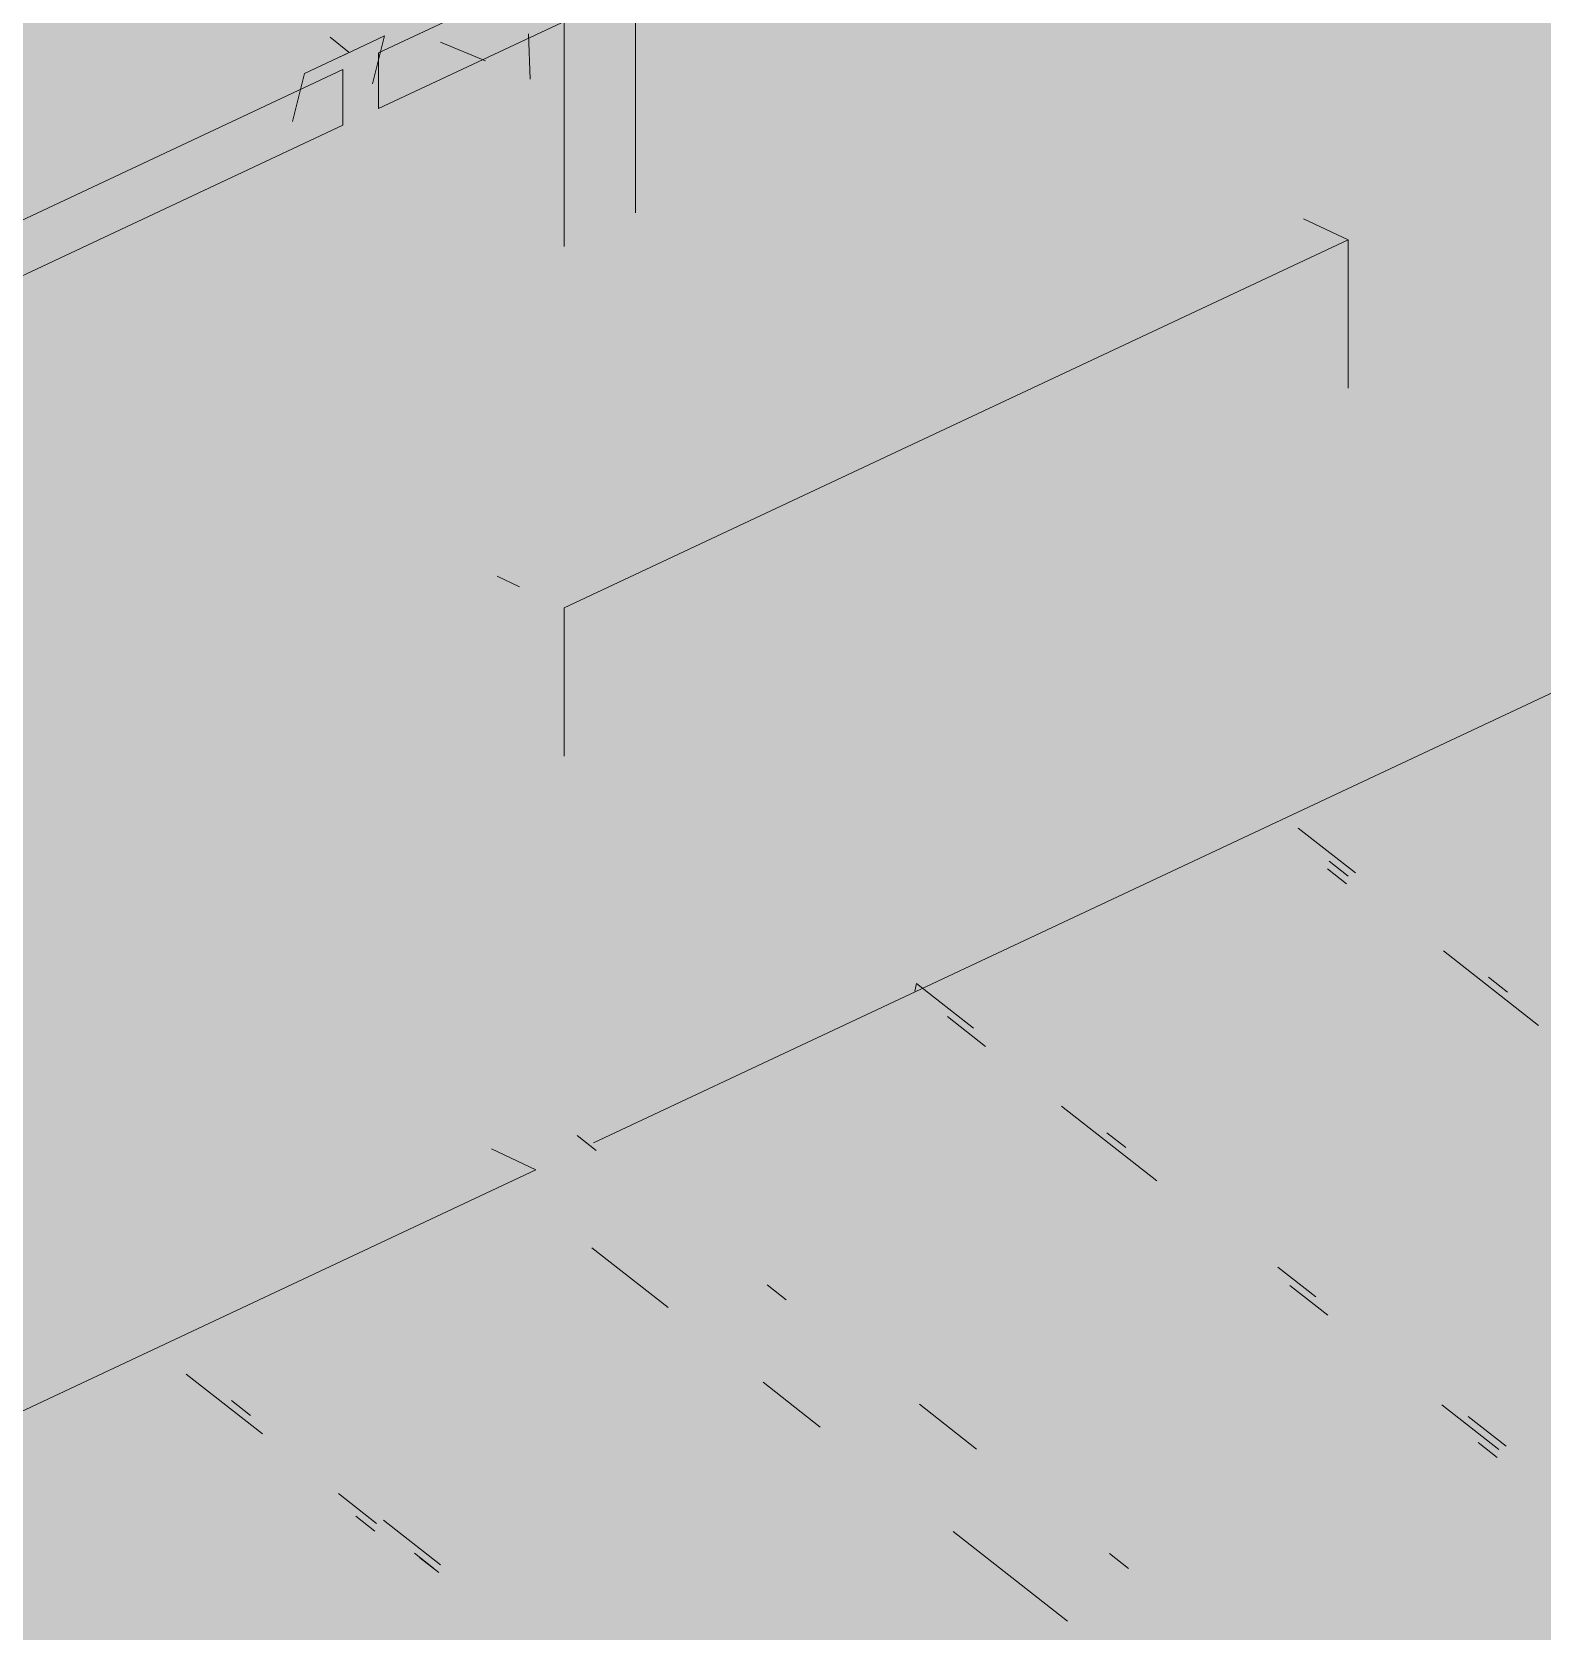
# Paper-space layout '03 3D Building and Roof' of a CAD drawing. Header units: millimetres. Extents: x 5 to 415, y 5 to 292.
# Drawn here: x 266.043 to 268.689, y 71.742 to 74.545 of the extents above; entities that cross this region are included whole.
import ezdxf

# ---------------------------------------------------------------- set-up
doc = ezdxf.new("R2010")
doc.units = ezdxf.units.MM
doc.layers.add('EXISTING', color=7, linetype='Continuous')
doc.layers.add('IMAGES', color=7, linetype='Continuous')

# ---------------------------------------------------------------- blocks, each defined once
blk = doc.blocks.new('SHEET_03')
at = {"layer": 'EXISTING', "color": 250, "lineweight": 9}
for p, q in [((266.6502, 74.5081), (270.4645, 76.2988)), ((266.6502, 74.4106), (270.4645, 76.2013)), ((267.1003, 74.2277), (267.1003, 74.6487)), ((266.9754, 74.5901), (266.9754, 74.169)), ((266.5984, 74.5086), (266.5656, 74.5356)), ((266.6608, 74.5379), (266.5828, 74.5013)), ((266.6396, 74.4541), (266.6608, 74.5379)), ((266.913, 74.5414), (266.9159, 74.4622)), ((266.5984, 74.5086), (266.5203, 74.472)), ((266.6502, 74.4106), (266.6502, 74.5081)), ((266.8373, 74.4945), (266.7587, 74.5267)), ((262.7735, 72.6881), (266.5878, 74.4788)), ((266.5878, 74.4788), (266.5878, 74.3813)), ((266.5203, 74.472), (266.4991, 74.3881)), ((262.7735, 72.5906), (266.5878, 74.3813)), ((267.027, 72.5987), (270.7642, 74.3532)), ((268.3492, 74.1809), (268.2707, 74.2177)), ((266.9754, 73.5359), (268.3492, 74.1809)), ((268.3492, 73.921), (268.3492, 74.1809)), ((266.8577, 73.5912), (266.8969, 73.5728)), ((266.9754, 73.5359), (266.9754, 73.276)), ((268.3619, 73.0718), (268.2619, 73.1502)), ((268.3464, 73.0522), (268.313, 73.0784)), ((268.3161, 73.0921), (268.3494, 73.0659)), ((268.5161, 72.9351), (268.6827, 72.8043)), ((268.6285, 72.8625), (268.5952, 72.8886)), ((267.5929, 72.8779), (267.5898, 72.8643)), ((267.6929, 72.7995), (267.5929, 72.8779)), ((267.6471, 72.8198), (267.7137, 72.7674)), ((267.847, 72.6628), (268.0137, 72.532)), ((267.0313, 72.5852), (266.998, 72.6113)), ((267.9595, 72.5902), (267.9262, 72.6164)), ((266.8479, 72.588), (266.926, 72.5513)), ((263.1503, 70.7787), (266.926, 72.5513)), ((267.0241, 72.4146), (267.1574, 72.3099)), ((268.2928, 72.3286), (268.2261, 72.3809)), ((267.3646, 72.3236), (267.3313, 72.3497)), ((268.2469, 72.3489), (268.3136, 72.2966)), ((266.3132, 72.1936), (266.4465, 72.0889)), ((267.3241, 72.1791), (267.4241, 72.1007)), ((266.4257, 72.1209), (266.3923, 72.1471)), ((267.6979, 72.062), (267.5979, 72.1405)), ((268.5136, 72.1396), (268.6135, 72.0612)), ((268.626, 72.067), (268.5594, 72.1193)), ((268.6105, 72.0475), (268.5771, 72.0736)), ((266.5798, 71.9843), (266.6465, 71.932)), ((266.6434, 71.9183), (266.6101, 71.9444)), ((266.7589, 71.8593), (266.659, 71.9378)), ((267.6573, 71.9175), (267.8573, 71.7606)), ((266.7131, 71.8796), (266.7464, 71.8535)), ((267.9645, 71.8527), (267.9311, 71.8789)), ((266.7559, 71.8457), (266.7226, 71.8718))]:
    blk.add_line(p, q, dxfattribs=at)
at = {"layer": 'IMAGES', "color": 7}
for points in [[(265.7255, 74.5166), (266.1109, 74.5166), (265.7255, 74.613), (266.1109, 74.613)], [(266.1109, 74.4202), (266.2073, 74.4202), (266.1109, 74.613), (266.2073, 74.613)], [(266.2073, 74.5166), (266.3036, 74.5166), (266.2073, 74.613), (266.3036, 74.613)], [(266.3036, 74.5166), (266.4, 74.5166), (266.3036, 74.613), (266.4, 74.613)], [(266.4, 74.4202), (266.4964, 74.4202), (266.4, 74.613), (266.4964, 74.613)], [(266.4964, 74.5166), (266.6891, 74.5166), (266.4964, 74.613), (266.6891, 74.613)], [(266.6891, 74.5166), (266.8818, 74.5166), (266.6891, 74.613), (266.8818, 74.613)], [(266.8818, 74.5166), (267.46, 74.5166), (266.8818, 74.613), (267.46, 74.613)], [(267.46, 74.5166), (267.5564, 74.5166), (267.46, 74.613), (267.5564, 74.613)], [(267.5564, 74.5166), (267.6527, 74.5166), (267.5564, 74.613), (267.6527, 74.613)], [(267.6527, 74.5166), (267.7491, 74.5166), (267.6527, 74.613), (267.7491, 74.613)], [(267.7491, 74.5166), (267.9418, 74.5166), (267.7491, 74.613), (267.9418, 74.613)], [(267.9418, 74.5166), (270.7364, 74.5166), (267.9418, 74.613), (270.7364, 74.613)], [(265.8218, 74.4202), (266.1109, 74.4202), (265.8218, 74.5166), (266.1109, 74.5166)], [(266.2073, 74.4202), (266.3036, 74.4202), (266.2073, 74.5166), (266.3036, 74.5166)], [(266.3036, 74.4202), (266.4, 74.4202), (266.3036, 74.5166), (266.4, 74.5166)], [(266.4964, 74.4202), (266.5927, 74.4202), (266.4964, 74.5166), (266.5927, 74.5166)], [(266.5927, 74.4202), (266.6891, 74.4202), (266.5927, 74.5166), (266.6891, 74.5166)], [(266.6891, 74.4202), (266.9782, 74.4202), (266.6891, 74.5166), (266.9782, 74.5166)], [(266.9782, 74.2274), (267.0745, 74.2274), (266.9782, 74.5166), (267.0745, 74.5166)], [(267.0745, 74.131), (267.1709, 74.131), (267.0745, 74.5166), (267.1709, 74.5166)], [(267.1709, 74.4202), (267.6527, 74.4202), (267.1709, 74.5166), (267.6527, 74.5166)], [(267.6527, 74.4202), (267.7491, 74.4202), (267.6527, 74.5166), (267.7491, 74.5166)], [(267.7491, 74.4202), (267.9418, 74.4202), (267.7491, 74.5166), (267.9418, 74.5166)], [(267.9418, 74.4202), (268.1345, 74.4202), (267.9418, 74.5166), (268.1345, 74.5166)], [(268.1345, 74.4202), (270.5436, 74.4202), (268.1345, 74.5166), (270.5436, 74.5166)], [(266.0145, 74.3238), (266.1109, 74.3238), (266.0145, 74.4202), (266.1109, 74.4202)], [(266.1109, 74.3238), (266.2073, 74.3238), (266.1109, 74.4202), (266.2073, 74.4202)], [(266.2073, 74.2274), (266.3036, 74.2274), (266.2073, 74.4202), (266.3036, 74.4202)], [(266.3036, 74.3238), (266.4, 74.3238), (266.3036, 74.4202), (266.4, 74.4202)], [(266.4, 74.3238), (266.4964, 74.3238), (266.4, 74.4202), (266.4964, 74.4202)], [(266.4964, 74.3238), (266.8818, 74.3238), (266.4964, 74.4202), (266.8818, 74.4202)], [(266.8818, 74.3238), (266.9782, 74.3238), (266.8818, 74.4202), (266.9782, 74.4202)], [(267.1709, 74.3238), (267.9418, 74.3238), (267.1709, 74.4202), (267.9418, 74.4202)], [(267.9418, 74.3238), (268.0382, 74.3238), (267.9418, 74.4202), (268.0382, 74.4202)], [(268.0382, 74.3238), (268.1345, 74.3238), (268.0382, 74.4202), (268.1345, 74.4202)], [(268.1345, 74.3238), (268.2309, 74.3238), (268.1345, 74.4202), (268.2309, 74.4202)], [(268.2309, 74.3238), (268.3273, 74.3238), (268.2309, 74.4202), (268.3273, 74.4202)], [(268.3273, 74.3238), (270.4473, 74.3238), (268.3273, 74.4202), (270.4473, 74.4202)], [(266.0145, 74.2274), (266.1109, 74.2274), (266.0145, 74.3238), (266.1109, 74.3238)], [(266.1109, 74.2274), (266.2073, 74.2274), (266.1109, 74.3238), (266.2073, 74.3238)], [(266.3036, 74.2274), (266.4, 74.2274), (266.3036, 74.3238), (266.4, 74.3238)], [(266.4, 74.2274), (266.7855, 74.2274), (266.4, 74.3238), (266.7855, 74.3238)], [(266.7855, 74.2274), (266.8818, 74.2274), (266.7855, 74.3238), (266.8818, 74.3238)], [(266.8818, 74.2274), (266.9782, 74.2274), (266.8818, 74.3238), (266.9782, 74.3238)], [(267.1709, 74.2274), (268.0382, 74.2274), (267.1709, 74.3238), (268.0382, 74.3238)], [(268.0382, 74.2274), (268.1345, 74.2274), (268.0382, 74.3238), (268.1345, 74.3238)], [(268.1345, 74.2274), (268.2309, 74.2274), (268.1345, 74.3238), (268.2309, 74.3238)], [(268.2309, 74.2274), (268.3273, 74.2274), (268.2309, 74.3238), (268.3273, 74.3238)], [(268.3273, 74.2274), (268.52, 74.2274), (268.3273, 74.3238), (268.52, 74.3238)], [(268.52, 74.2274), (270.0618, 74.2274), (268.52, 74.3238), (270.0618, 74.3238)], [(266.0145, 74.0346), (266.1109, 74.0346), (266.0145, 74.2274), (266.1109, 74.2274)], [(266.1109, 74.131), (266.2073, 74.131), (266.1109, 74.2274), (266.2073, 74.2274)], [(266.2073, 74.131), (266.3036, 74.131), (266.2073, 74.2274), (266.3036, 74.2274)], [(266.3036, 74.131), (266.4, 74.131), (266.3036, 74.2274), (266.4, 74.2274)], [(266.4, 74.131), (266.8818, 74.131), (266.4, 74.2274), (266.8818, 74.2274)], [(266.8818, 74.131), (266.9782, 74.131), (266.8818, 74.2274), (266.9782, 74.2274)], [(266.9782, 74.131), (267.0745, 74.131), (266.9782, 74.2274), (267.0745, 74.2274)], [(267.1709, 74.131), (268.3273, 74.131), (267.1709, 74.2274), (268.3273, 74.2274)], [(268.3273, 74.131), (268.4236, 74.131), (268.3273, 74.2274), (268.4236, 74.2274)], [(268.4236, 74.131), (269.9655, 74.131), (268.4236, 74.2274), (269.9655, 74.2274)], [(266.1109, 74.0346), (268.4236, 74.0346), (266.1109, 74.131), (268.4236, 74.131)], [(268.4236, 73.9382), (268.52, 73.9382), (268.4236, 74.131), (268.52, 74.131)], [(268.52, 73.8418), (268.6164, 73.8418), (268.52, 74.131), (268.6164, 74.131)], [(268.6164, 74.0346), (269.6764, 74.0346), (268.6164, 74.131), (269.6764, 74.131)], [(265.7255, 73.9382), (268.4236, 73.9382), (265.7255, 74.0346), (268.4236, 74.0346)], [(268.6164, 73.9382), (269.4836, 73.9382), (268.6164, 74.0346), (269.4836, 74.0346)], [(265.6291, 73.8418), (268.2309, 73.8418), (265.6291, 73.9382), (268.2309, 73.9382)], [(268.2309, 73.8418), (268.3273, 73.8418), (268.2309, 73.9382), (268.3273, 73.9382)], [(268.3273, 73.8418), (268.4236, 73.8418), (268.3273, 73.9382), (268.4236, 73.9382)], [(268.4236, 73.8418), (268.52, 73.8418), (268.4236, 73.9382), (268.52, 73.9382)], [(268.6164, 73.8418), (269.2909, 73.8418), (268.6164, 73.9382), (269.2909, 73.9382)], [(265.9182, 73.7454), (268.0382, 73.7454), (265.9182, 73.8418), (268.0382, 73.8418)], [(268.0382, 73.7454), (268.1345, 73.7454), (268.0382, 73.8418), (268.1345, 73.8418)], [(268.1345, 73.7454), (268.2309, 73.7454), (268.1345, 73.8418), (268.2309, 73.8418)], [(268.2309, 73.7454), (268.3273, 73.7454), (268.2309, 73.8418), (268.3273, 73.8418)], [(268.3273, 73.7454), (268.52, 73.7454), (268.3273, 73.8418), (268.52, 73.8418)], [(268.52, 73.7454), (269.0982, 73.7454), (268.52, 73.8418), (269.0982, 73.8418)], [(266.0145, 73.649), (266.1109, 73.649), (266.0145, 73.7454), (266.1109, 73.7454)], [(266.1109, 73.649), (267.8455, 73.649), (266.1109, 73.7454), (267.8455, 73.7454)], [(267.8455, 73.649), (267.9418, 73.649), (267.8455, 73.7454), (267.9418, 73.7454)], [(267.9418, 73.649), (268.0382, 73.649), (267.9418, 73.7454), (268.0382, 73.7454)], [(268.0382, 73.649), (268.3273, 73.649), (268.0382, 73.7454), (268.3273, 73.7454)], [(268.3273, 73.649), (268.4236, 73.649), (268.3273, 73.7454), (268.4236, 73.7454)], [(268.4236, 73.649), (268.9055, 73.649), (268.4236, 73.7454), (268.9055, 73.7454)], [(266.0145, 73.5526), (266.1109, 73.5526), (266.0145, 73.649), (266.1109, 73.649)], [(266.1109, 73.5526), (266.2073, 73.5526), (266.1109, 73.649), (266.2073, 73.649)], [(266.2073, 73.5526), (266.3036, 73.5526), (266.2073, 73.649), (266.3036, 73.649)], [(266.3036, 73.5526), (267.7491, 73.5526), (266.3036, 73.649), (267.7491, 73.649)], [(267.7491, 73.5526), (267.8455, 73.5526), (267.7491, 73.649), (267.8455, 73.649)], [(267.8455, 73.5526), (267.9418, 73.5526), (267.8455, 73.649), (267.9418, 73.649)], [(267.9418, 73.5526), (268.0382, 73.5526), (267.9418, 73.649), (268.0382, 73.649)], [(268.0382, 73.5526), (268.7127, 73.5526), (268.0382, 73.649), (268.7127, 73.649)], [(266.0145, 73.4562), (266.1109, 73.4562), (266.0145, 73.5526), (266.1109, 73.5526)], [(266.1109, 73.4562), (266.3036, 73.4562), (266.1109, 73.5526), (266.3036, 73.5526)], [(266.3036, 73.4562), (266.4, 73.4562), (266.3036, 73.5526), (266.4, 73.5526)], [(266.4, 73.4562), (266.4964, 73.4562), (266.4, 73.5526), (266.4964, 73.5526)], [(266.4964, 73.4562), (267.46, 73.4562), (266.4964, 73.5526), (267.46, 73.5526)], [(267.46, 73.4562), (267.5564, 73.4562), (267.46, 73.5526), (267.5564, 73.5526)], [(267.5564, 73.4562), (267.6527, 73.4562), (267.5564, 73.5526), (267.6527, 73.5526)], [(267.6527, 73.4562), (267.7491, 73.4562), (267.6527, 73.5526), (267.7491, 73.5526)], [(267.7491, 73.4562), (267.8455, 73.4562), (267.7491, 73.5526), (267.8455, 73.5526)], [(267.8455, 73.4562), (267.9418, 73.4562), (267.8455, 73.5526), (267.9418, 73.5526)], [(267.9418, 73.4562), (268.52, 73.4562), (267.9418, 73.5526), (268.52, 73.5526)], [(268.52, 73.4562), (268.7127, 73.4562), (268.52, 73.5526), (268.7127, 73.5526)], [(264.9545, 73.3598), (266.3036, 73.3598), (264.9545, 73.4562), (266.3036, 73.4562)], [(266.3036, 73.3598), (266.4, 73.3598), (266.3036, 73.4562), (266.4, 73.4562)], [(266.4, 73.3598), (266.4964, 73.3598), (266.4, 73.4562), (266.4964, 73.4562)], [(266.4964, 73.3598), (266.5927, 73.3598), (266.4964, 73.4562), (266.5927, 73.4562)], [(266.5927, 73.3598), (266.6891, 73.3598), (266.5927, 73.4562), (266.6891, 73.4562)], [(266.6891, 73.3598), (267.3636, 73.3598), (266.6891, 73.4562), (267.3636, 73.4562)], [(267.3636, 73.3598), (267.46, 73.3598), (267.3636, 73.4562), (267.46, 73.4562)], [(267.46, 73.3598), (267.5564, 73.3598), (267.46, 73.4562), (267.5564, 73.4562)], [(267.5564, 73.3598), (267.6527, 73.3598), (267.5564, 73.4562), (267.6527, 73.4562)], [(267.6527, 73.3598), (268.3273, 73.3598), (267.6527, 73.4562), (268.3273, 73.4562)], [(268.3273, 73.3598), (268.4236, 73.3598), (268.3273, 73.4562), (268.4236, 73.4562)], [(268.4236, 73.3598), (268.52, 73.3598), (268.4236, 73.4562), (268.52, 73.4562)], [(268.52, 73.2634), (268.6164, 73.2634), (268.52, 73.4562), (268.6164, 73.4562)], [(268.6164, 73.3598), (268.7127, 73.3598), (268.6164, 73.4562), (268.7127, 73.4562)], [(264.8582, 73.2634), (266.4, 73.2634), (264.8582, 73.3598), (266.4, 73.3598)], [(266.4, 73.2634), (266.4964, 73.2634), (266.4, 73.3598), (266.4964, 73.3598)], [(266.4964, 73.2634), (266.5927, 73.2634), (266.4964, 73.3598), (266.5927, 73.3598)], [(266.5927, 73.2634), (266.6891, 73.2634), (266.5927, 73.3598), (266.6891, 73.3598)], [(266.6891, 73.2634), (266.7855, 73.2634), (266.6891, 73.3598), (266.7855, 73.3598)], [(266.7855, 73.2634), (266.8818, 73.2634), (266.7855, 73.3598), (266.8818, 73.3598)], [(266.8818, 73.2634), (266.9782, 73.2634), (266.8818, 73.3598), (266.9782, 73.3598)], [(266.9782, 73.2634), (267.0745, 73.2634), (266.9782, 73.3598), (267.0745, 73.3598)], [(267.0745, 73.2634), (267.1709, 73.2634), (267.0745, 73.3598), (267.1709, 73.3598)], [(267.1709, 73.2634), (267.46, 73.2634), (267.1709, 73.3598), (267.46, 73.3598)], [(267.46, 73.2634), (267.5564, 73.2634), (267.46, 73.3598), (267.5564, 73.3598)], [(267.5564, 73.2634), (268.0382, 73.2634), (267.5564, 73.3598), (268.0382, 73.3598)], [(268.0382, 73.2634), (268.2309, 73.2634), (268.0382, 73.3598), (268.2309, 73.3598)], [(268.2309, 73.2634), (268.3273, 73.2634), (268.2309, 73.3598), (268.3273, 73.3598)], [(268.3273, 73.2634), (268.4236, 73.2634), (268.3273, 73.3598), (268.4236, 73.3598)], [(268.4236, 73.2634), (268.52, 73.2634), (268.4236, 73.3598), (268.52, 73.3598)], [(268.6164, 73.2634), (268.7127, 73.2634), (268.6164, 73.3598), (268.7127, 73.3598)], [(264.6655, 73.167), (266.5927, 73.167), (264.6655, 73.2634), (266.5927, 73.2634)], [(266.5927, 73.167), (266.6891, 73.167), (266.5927, 73.2634), (266.6891, 73.2634)], [(266.6891, 73.167), (266.8818, 73.167), (266.6891, 73.2634), (266.8818, 73.2634)], [(266.8818, 73.167), (266.9782, 73.167), (266.8818, 73.2634), (266.9782, 73.2634)], [(266.9782, 73.167), (267.0745, 73.167), (266.9782, 73.2634), (267.0745, 73.2634)], [(267.0745, 73.167), (267.1709, 73.167), (267.0745, 73.2634), (267.1709, 73.2634)], [(267.1709, 73.167), (267.46, 73.167), (267.1709, 73.2634), (267.46, 73.2634)], [(267.46, 73.167), (267.8455, 73.167), (267.46, 73.2634), (267.8455, 73.2634)], [(267.8455, 73.167), (267.9418, 73.167), (267.8455, 73.2634), (267.9418, 73.2634)], [(267.9418, 73.167), (268.0382, 73.167), (267.9418, 73.2634), (268.0382, 73.2634)], [(268.0382, 73.167), (268.1345, 73.167), (268.0382, 73.2634), (268.1345, 73.2634)], [(268.1345, 73.167), (268.2309, 73.167), (268.1345, 73.2634), (268.2309, 73.2634)], [(268.2309, 73.167), (268.3273, 73.167), (268.2309, 73.2634), (268.3273, 73.2634)], [(268.3273, 73.167), (268.4236, 73.167), (268.3273, 73.2634), (268.4236, 73.2634)], [(268.4236, 73.167), (268.52, 73.167), (268.4236, 73.2634), (268.52, 73.2634)], [(268.52, 73.167), (268.6164, 73.167), (268.52, 73.2634), (268.6164, 73.2634)], [(268.6164, 73.167), (268.7127, 73.167), (268.6164, 73.2634), (268.7127, 73.2634)], [(264.4727, 73.0706), (266.8818, 73.0706), (264.4727, 73.167), (266.8818, 73.167)], [(266.8818, 73.0706), (267.0745, 73.0706), (266.8818, 73.167), (267.0745, 73.167)], [(267.0745, 73.0706), (267.6527, 73.0706), (267.0745, 73.167), (267.6527, 73.167)], [(267.6527, 73.0706), (267.7491, 73.0706), (267.6527, 73.167), (267.7491, 73.167)], [(267.7491, 73.0706), (267.8455, 73.0706), (267.7491, 73.167), (267.8455, 73.167)], [(267.8455, 73.0706), (267.9418, 73.0706), (267.8455, 73.167), (267.9418, 73.167)], [(267.9418, 72.9742), (268.0382, 72.9742), (267.9418, 73.167), (268.0382, 73.167)], [(268.0382, 73.0706), (268.1345, 73.0706), (268.0382, 73.167), (268.1345, 73.167)], [(268.1345, 73.0706), (268.2309, 73.0706), (268.1345, 73.167), (268.2309, 73.167)], [(268.2309, 73.0706), (268.3273, 73.0706), (268.2309, 73.167), (268.3273, 73.167)], [(268.3273, 73.0706), (268.4236, 73.0706), (268.3273, 73.167), (268.4236, 73.167)], [(268.4236, 73.0706), (268.52, 73.0706), (268.4236, 73.167), (268.52, 73.167)], [(268.52, 73.0706), (268.6164, 73.0706), (268.52, 73.167), (268.6164, 73.167)], [(268.6164, 72.9742), (269.1945, 72.9742), (268.6164, 73.167), (269.1945, 73.167)], [(264.1836, 72.9742), (267.3636, 72.9742), (264.1836, 73.0706), (267.3636, 73.0706)], [(267.3636, 72.9742), (267.46, 72.9742), (267.3636, 73.0706), (267.46, 73.0706)], [(267.46, 72.9742), (267.6527, 72.9742), (267.46, 73.0706), (267.6527, 73.0706)], [(267.6527, 72.9742), (267.7491, 72.9742), (267.6527, 73.0706), (267.7491, 73.0706)], [(267.7491, 72.9742), (267.8455, 72.9742), (267.7491, 73.0706), (267.8455, 73.0706)], [(267.8455, 72.9742), (267.9418, 72.9742), (267.8455, 73.0706), (267.9418, 73.0706)], [(268.0382, 72.9742), (268.1345, 72.9742), (268.0382, 73.0706), (268.1345, 73.0706)], [(268.1345, 72.9742), (268.2309, 72.9742), (268.1345, 73.0706), (268.2309, 73.0706)], [(268.2309, 72.9742), (268.3273, 72.9742), (268.2309, 73.0706), (268.3273, 73.0706)], [(268.3273, 72.9742), (268.52, 72.9742), (268.3273, 73.0706), (268.52, 73.0706)], [(268.52, 72.9742), (268.6164, 72.9742), (268.52, 73.0706), (268.6164, 73.0706)], [(263.9909, 72.8778), (267.2673, 72.8778), (263.9909, 72.9742), (267.2673, 72.9742)], [(267.2673, 72.8778), (267.46, 72.8778), (267.2673, 72.9742), (267.46, 72.9742)], [(267.46, 72.8778), (267.5564, 72.8778), (267.46, 72.9742), (267.5564, 72.9742)], [(267.5564, 72.8778), (267.6527, 72.8778), (267.5564, 72.9742), (267.6527, 72.9742)], [(267.6527, 72.8778), (267.7491, 72.8778), (267.6527, 72.9742), (267.7491, 72.9742)], [(267.7491, 72.8778), (267.8455, 72.8778), (267.7491, 72.9742), (267.8455, 72.9742)], [(267.8455, 72.8778), (267.9418, 72.8778), (267.8455, 72.9742), (267.9418, 72.9742)], [(267.9418, 72.8778), (268.0382, 72.8778), (267.9418, 72.9742), (268.0382, 72.9742)], [(268.0382, 72.8778), (268.1345, 72.8778), (268.0382, 72.9742), (268.1345, 72.9742)], [(268.1345, 72.8778), (268.3273, 72.8778), (268.1345, 72.9742), (268.3273, 72.9742)], [(268.3273, 72.8778), (268.4236, 72.8778), (268.3273, 72.9742), (268.4236, 72.9742)], [(268.4236, 72.8778), (268.6164, 72.8778), (268.4236, 72.9742), (268.6164, 72.9742)], [(268.6164, 72.8778), (268.7127, 72.8778), (268.6164, 72.9742), (268.7127, 72.9742)], [(263.7982, 72.7814), (267.1709, 72.7814), (263.7982, 72.8778), (267.1709, 72.8778)], [(267.1709, 72.7814), (267.2673, 72.7814), (267.1709, 72.8778), (267.2673, 72.8778)], [(267.2673, 72.7814), (267.3636, 72.7814), (267.2673, 72.8778), (267.3636, 72.8778)], [(267.3636, 72.7814), (267.5564, 72.7814), (267.3636, 72.8778), (267.5564, 72.8778)], [(267.5564, 72.7814), (267.6527, 72.7814), (267.5564, 72.8778), (267.6527, 72.8778)], [(267.6527, 72.7814), (267.7491, 72.7814), (267.6527, 72.8778), (267.7491, 72.8778)], [(267.7491, 72.7814), (267.8455, 72.7814), (267.7491, 72.8778), (267.8455, 72.8778)], [(267.8455, 72.7814), (267.9418, 72.7814), (267.8455, 72.8778), (267.9418, 72.8778)], [(267.9418, 72.7814), (268.0382, 72.7814), (267.9418, 72.8778), (268.0382, 72.8778)], [(268.0382, 72.7814), (268.4236, 72.7814), (268.0382, 72.8778), (268.4236, 72.8778)], [(268.4236, 72.7814), (268.52, 72.7814), (268.4236, 72.8778), (268.52, 72.8778)], [(268.52, 72.7814), (268.7127, 72.7814), (268.52, 72.8778), (268.7127, 72.8778)], [(263.6055, 72.685), (266.7855, 72.685), (263.6055, 72.7814), (266.7855, 72.7814)], [(266.7855, 72.685), (266.9782, 72.685), (266.7855, 72.7814), (266.9782, 72.7814)], [(266.9782, 72.685), (267.0745, 72.685), (266.9782, 72.7814), (267.0745, 72.7814)], [(267.0745, 72.685), (267.1709, 72.685), (267.0745, 72.7814), (267.1709, 72.7814)], [(267.1709, 72.685), (267.2673, 72.685), (267.1709, 72.7814), (267.2673, 72.7814)], [(267.2673, 72.685), (267.3636, 72.685), (267.2673, 72.7814), (267.3636, 72.7814)], [(267.3636, 72.685), (267.46, 72.685), (267.3636, 72.7814), (267.46, 72.7814)], [(267.46, 72.685), (267.5564, 72.685), (267.46, 72.7814), (267.5564, 72.7814)], [(267.5564, 72.685), (267.6527, 72.685), (267.5564, 72.7814), (267.6527, 72.7814)], [(267.6527, 72.685), (267.7491, 72.685), (267.6527, 72.7814), (267.7491, 72.7814)], [(267.7491, 72.685), (267.8455, 72.685), (267.7491, 72.7814), (267.8455, 72.7814)], [(267.8455, 72.685), (267.9418, 72.685), (267.8455, 72.7814), (267.9418, 72.7814)], [(267.9418, 72.685), (268.0382, 72.685), (267.9418, 72.7814), (268.0382, 72.7814)], [(268.0382, 72.685), (268.52, 72.685), (268.0382, 72.7814), (268.52, 72.7814)], [(268.52, 72.685), (268.6164, 72.685), (268.52, 72.7814), (268.6164, 72.7814)], [(268.6164, 72.685), (268.7127, 72.685), (268.6164, 72.7814), (268.7127, 72.7814)], [(263.4127, 72.5886), (266.5927, 72.5886), (263.4127, 72.685), (266.5927, 72.685)], [(266.5927, 72.5886), (266.6891, 72.5886), (266.5927, 72.685), (266.6891, 72.685)], [(266.6891, 72.5886), (266.7855, 72.5886), (266.6891, 72.685), (266.7855, 72.685)], [(266.7855, 72.5886), (266.9782, 72.5886), (266.7855, 72.685), (266.9782, 72.685)], [(266.9782, 72.5886), (267.1709, 72.5886), (266.9782, 72.685), (267.1709, 72.685)], [(267.1709, 72.5886), (267.2673, 72.5886), (267.1709, 72.685), (267.2673, 72.685)], [(267.2673, 72.5886), (267.3636, 72.5886), (267.2673, 72.685), (267.3636, 72.685)], [(267.3636, 72.5886), (267.46, 72.5886), (267.3636, 72.685), (267.46, 72.685)], [(267.46, 72.5886), (267.5564, 72.5886), (267.46, 72.685), (267.5564, 72.685)], [(267.5564, 72.5886), (267.6527, 72.5886), (267.5564, 72.685), (267.6527, 72.685)], [(267.6527, 72.5886), (267.7491, 72.5886), (267.6527, 72.685), (267.7491, 72.685)], [(267.7491, 72.5886), (267.8455, 72.5886), (267.7491, 72.685), (267.8455, 72.685)], [(267.8455, 72.5886), (268.0382, 72.5886), (267.8455, 72.685), (268.0382, 72.685)], [(268.0382, 72.5886), (268.1345, 72.5886), (268.0382, 72.685), (268.1345, 72.685)], [(268.1345, 72.5886), (268.6164, 72.5886), (268.1345, 72.685), (268.6164, 72.685)], [(268.6164, 72.5886), (268.7127, 72.5886), (268.6164, 72.685), (268.7127, 72.685)], [(263.22, 72.4922), (266.4, 72.4922), (263.22, 72.5886), (266.4, 72.5886)], [(266.4, 72.4922), (266.4964, 72.4922), (266.4, 72.5886), (266.4964, 72.5886)], [(266.4964, 72.3958), (266.5927, 72.3958), (266.4964, 72.5886), (266.5927, 72.5886)], [(266.5927, 72.3958), (266.6891, 72.3958), (266.5927, 72.5886), (266.6891, 72.5886)], [(266.6891, 72.4922), (266.7855, 72.4922), (266.6891, 72.5886), (266.7855, 72.5886)], [(266.7855, 72.4922), (266.8818, 72.4922), (266.7855, 72.5886), (266.8818, 72.5886)], [(266.8818, 72.4922), (267.0745, 72.4922), (266.8818, 72.5886), (267.0745, 72.5886)], [(267.0745, 72.4922), (267.1709, 72.4922), (267.0745, 72.5886), (267.1709, 72.5886)], [(267.1709, 72.4922), (267.2673, 72.4922), (267.1709, 72.5886), (267.2673, 72.5886)], [(267.2673, 72.4922), (267.3636, 72.4922), (267.2673, 72.5886), (267.3636, 72.5886)], [(267.3636, 72.4922), (267.8455, 72.4922), (267.3636, 72.5886), (267.8455, 72.5886)], [(267.8455, 72.4922), (267.9418, 72.4922), (267.8455, 72.5886), (267.9418, 72.5886)], [(267.9418, 72.4922), (268.1345, 72.4922), (267.9418, 72.5886), (268.1345, 72.5886)], [(268.1345, 72.4922), (268.2309, 72.4922), (268.1345, 72.5886), (268.2309, 72.5886)], [(268.2309, 72.4922), (268.3273, 72.4922), (268.2309, 72.5886), (268.3273, 72.5886)], [(268.3273, 72.4922), (268.9055, 72.4922), (268.3273, 72.5886), (268.9055, 72.5886)], [(263.0273, 72.3958), (266.2073, 72.3958), (263.0273, 72.4922), (266.2073, 72.4922)], [(266.2073, 72.3958), (266.3036, 72.3958), (266.2073, 72.4922), (266.3036, 72.4922)], [(266.3036, 72.3958), (266.4, 72.3958), (266.3036, 72.4922), (266.4, 72.4922)], [(266.4, 72.3958), (266.4964, 72.3958), (266.4, 72.4922), (266.4964, 72.4922)], [(266.6891, 72.3958), (266.7855, 72.3958), (266.6891, 72.4922), (266.7855, 72.4922)], [(266.7855, 72.3958), (266.8818, 72.3958), (266.7855, 72.4922), (266.8818, 72.4922)], [(266.8818, 72.3958), (266.9782, 72.3958), (266.8818, 72.4922), (266.9782, 72.4922)], [(266.9782, 72.3958), (267.0745, 72.3958), (266.9782, 72.4922), (267.0745, 72.4922)], [(267.0745, 72.3958), (267.2673, 72.3958), (267.0745, 72.4922), (267.2673, 72.4922)], [(267.2673, 72.3958), (267.3636, 72.3958), (267.2673, 72.4922), (267.3636, 72.4922)], [(267.3636, 72.3958), (267.46, 72.3958), (267.3636, 72.4922), (267.46, 72.4922)], [(267.46, 72.3958), (267.8455, 72.3958), (267.46, 72.4922), (267.8455, 72.4922)], [(267.8455, 72.3958), (267.9418, 72.3958), (267.8455, 72.4922), (267.9418, 72.4922)], [(267.9418, 72.3958), (268.0382, 72.3958), (267.9418, 72.4922), (268.0382, 72.4922)], [(268.0382, 72.3958), (268.2309, 72.3958), (268.0382, 72.4922), (268.2309, 72.4922)], [(268.2309, 72.3958), (268.3273, 72.3958), (268.2309, 72.4922), (268.3273, 72.4922)], [(268.3273, 72.3958), (268.4236, 72.3958), (268.3273, 72.4922), (268.4236, 72.4922)], [(268.4236, 72.3958), (268.9055, 72.3958), (268.4236, 72.4922), (268.9055, 72.4922)], [(266.0145, 72.2994), (266.1109, 72.2994), (266.0145, 72.3958), (266.1109, 72.3958)], [(266.1109, 72.2994), (266.2073, 72.2994), (266.1109, 72.3958), (266.2073, 72.3958)], [(266.2073, 72.2994), (266.4964, 72.2994), (266.2073, 72.3958), (266.4964, 72.3958)], [(266.4964, 72.2994), (266.5927, 72.2994), (266.4964, 72.3958), (266.5927, 72.3958)], [(266.5927, 72.2994), (266.6891, 72.2994), (266.5927, 72.3958), (266.6891, 72.3958)], [(266.6891, 72.2994), (266.7855, 72.2994), (266.6891, 72.3958), (266.7855, 72.3958)], [(266.7855, 72.2994), (266.9782, 72.2994), (266.7855, 72.3958), (266.9782, 72.3958)], [(266.9782, 72.2994), (267.0745, 72.2994), (266.9782, 72.3958), (267.0745, 72.3958)], [(267.0745, 72.2994), (267.1709, 72.2994), (267.0745, 72.3958), (267.1709, 72.3958)], [(267.1709, 72.2994), (267.2673, 72.2994), (267.1709, 72.3958), (267.2673, 72.3958)], [(267.2673, 72.2994), (267.3636, 72.2994), (267.2673, 72.3958), (267.3636, 72.3958)], [(267.3636, 72.2994), (267.46, 72.2994), (267.3636, 72.3958), (267.46, 72.3958)], [(267.46, 72.2994), (267.5564, 72.2994), (267.46, 72.3958), (267.5564, 72.3958)], [(267.5564, 72.2994), (268.0382, 72.2994), (267.5564, 72.3958), (268.0382, 72.3958)], [(268.0382, 72.2994), (268.1345, 72.2994), (268.0382, 72.3958), (268.1345, 72.3958)], [(268.1345, 72.2994), (268.3273, 72.2994), (268.1345, 72.3958), (268.3273, 72.3958)], [(268.3273, 72.2994), (268.4236, 72.2994), (268.3273, 72.3958), (268.4236, 72.3958)], [(268.4236, 72.2994), (268.52, 72.2994), (268.4236, 72.3958), (268.52, 72.3958)], [(268.52, 72.2994), (269.0018, 72.2994), (268.52, 72.3958), (269.0018, 72.3958)], [(266.0145, 72.203), (266.2073, 72.203), (266.0145, 72.2994), (266.2073, 72.2994)], [(266.2073, 72.203), (266.3036, 72.203), (266.2073, 72.2994), (266.3036, 72.2994)], [(266.3036, 72.203), (266.4, 72.203), (266.3036, 72.2994), (266.4, 72.2994)], [(266.4, 72.203), (266.4964, 72.203), (266.4, 72.2994), (266.4964, 72.2994)], [(266.4964, 72.203), (266.5927, 72.203), (266.4964, 72.2994), (266.5927, 72.2994)], [(266.5927, 72.203), (266.6891, 72.203), (266.5927, 72.2994), (266.6891, 72.2994)], [(266.6891, 72.203), (266.7855, 72.203), (266.6891, 72.2994), (266.7855, 72.2994)], [(266.7855, 72.203), (266.9782, 72.203), (266.7855, 72.2994), (266.9782, 72.2994)], [(266.9782, 72.203), (267.0745, 72.203), (266.9782, 72.2994), (267.0745, 72.2994)], [(267.0745, 72.203), (267.1709, 72.203), (267.0745, 72.2994), (267.1709, 72.2994)], [(267.1709, 72.203), (267.2673, 72.203), (267.1709, 72.2994), (267.2673, 72.2994)], [(267.2673, 72.203), (267.3636, 72.203), (267.2673, 72.2994), (267.3636, 72.2994)], [(267.3636, 72.203), (267.46, 72.203), (267.3636, 72.2994), (267.46, 72.2994)], [(267.46, 72.203), (267.5564, 72.203), (267.46, 72.2994), (267.5564, 72.2994)], [(267.5564, 72.203), (267.6527, 72.203), (267.5564, 72.2994), (267.6527, 72.2994)], [(267.6527, 72.203), (267.7491, 72.203), (267.6527, 72.2994), (267.7491, 72.2994)], [(267.7491, 72.203), (268.1345, 72.203), (267.7491, 72.2994), (268.1345, 72.2994)], [(268.1345, 72.203), (268.2309, 72.203), (268.1345, 72.2994), (268.2309, 72.2994)], [(268.2309, 72.203), (268.4236, 72.203), (268.2309, 72.2994), (268.4236, 72.2994)], [(268.4236, 72.203), (268.52, 72.203), (268.4236, 72.2994), (268.52, 72.2994)], [(268.52, 72.203), (268.6164, 72.203), (268.52, 72.2994), (268.6164, 72.2994)], [(268.6164, 72.203), (269.0982, 72.203), (268.6164, 72.2994), (269.0982, 72.2994)], [(266.0145, 72.1065), (266.1109, 72.1065), (266.0145, 72.203), (266.1109, 72.203)], [(266.1109, 72.1065), (266.2073, 72.1065), (266.1109, 72.203), (266.2073, 72.203)], [(266.2073, 72.1065), (266.3036, 72.1065), (266.2073, 72.203), (266.3036, 72.203)], [(266.3036, 72.1065), (266.4, 72.1065), (266.3036, 72.203), (266.4, 72.203)], [(266.4, 72.1065), (266.4964, 72.1065), (266.4, 72.203), (266.4964, 72.203)], [(266.4964, 72.1065), (266.5927, 72.1065), (266.4964, 72.203), (266.5927, 72.203)], [(266.5927, 72.1065), (266.6891, 72.1065), (266.5927, 72.203), (266.6891, 72.203)], [(266.6891, 72.1065), (267.0745, 72.1065), (266.6891, 72.203), (267.0745, 72.203)], [(267.0745, 72.1065), (267.1709, 72.1065), (267.0745, 72.203), (267.1709, 72.203)], [(267.1709, 72.1065), (267.2673, 72.1065), (267.1709, 72.203), (267.2673, 72.203)], [(267.2673, 72.1065), (267.3636, 72.1065), (267.2673, 72.203), (267.3636, 72.203)], [(267.3636, 72.1065), (267.46, 72.1065), (267.3636, 72.203), (267.46, 72.203)], [(267.46, 72.1065), (267.5564, 72.1065), (267.46, 72.203), (267.5564, 72.203)], [(267.5564, 72.0101), (267.6527, 72.0101), (267.5564, 72.203), (267.6527, 72.203)], [(267.6527, 72.1065), (267.7491, 72.1065), (267.6527, 72.203), (267.7491, 72.203)], [(267.7491, 72.1065), (268.2309, 72.1065), (267.7491, 72.203), (268.2309, 72.203)], [(268.2309, 72.1065), (268.3273, 72.1065), (268.2309, 72.203), (268.3273, 72.203)], [(268.3273, 72.1065), (268.4236, 72.1065), (268.3273, 72.203), (268.4236, 72.203)], [(268.4236, 72.1065), (268.6164, 72.1065), (268.4236, 72.203), (268.6164, 72.203)], [(268.6164, 72.1065), (268.7127, 72.1065), (268.6164, 72.203), (268.7127, 72.203)], [(266.0145, 72.0101), (266.2073, 72.0101), (266.0145, 72.1065), (266.2073, 72.1065)], [(266.2073, 72.0101), (266.3036, 72.0101), (266.2073, 72.1065), (266.3036, 72.1065)], [(266.3036, 72.0101), (266.4, 72.0101), (266.3036, 72.1065), (266.4, 72.1065)], [(266.4, 72.0101), (266.4964, 72.0101), (266.4, 72.1065), (266.4964, 72.1065)], [(266.4964, 72.0101), (266.5927, 72.0101), (266.4964, 72.1065), (266.5927, 72.1065)], [(266.5927, 72.0101), (266.6891, 72.0101), (266.5927, 72.1065), (266.6891, 72.1065)], [(266.6891, 72.0101), (266.7855, 72.0101), (266.6891, 72.1065), (266.7855, 72.1065)], [(266.7855, 72.0101), (267.2673, 72.0101), (266.7855, 72.1065), (267.2673, 72.1065)], [(267.2673, 72.0101), (267.3636, 72.0101), (267.2673, 72.1065), (267.3636, 72.1065)], [(267.3636, 72.0101), (267.46, 72.0101), (267.3636, 72.1065), (267.46, 72.1065)], [(267.46, 72.0101), (267.5564, 72.0101), (267.46, 72.1065), (267.5564, 72.1065)], [(267.6527, 72.0101), (267.7491, 72.0101), (267.6527, 72.1065), (267.7491, 72.1065)], [(267.7491, 72.0101), (267.8455, 72.0101), (267.7491, 72.1065), (267.8455, 72.1065)], [(267.8455, 72.0101), (267.9418, 72.0101), (267.8455, 72.1065), (267.9418, 72.1065)], [(267.9418, 72.0101), (268.0382, 72.0101), (267.9418, 72.1065), (268.0382, 72.1065)], [(268.0382, 72.0101), (268.4236, 72.0101), (268.0382, 72.1065), (268.4236, 72.1065)], [(268.4236, 72.0101), (268.52, 72.0101), (268.4236, 72.1065), (268.52, 72.1065)], [(268.52, 72.0101), (268.7127, 72.0101), (268.52, 72.1065), (268.7127, 72.1065)], [(266.0145, 71.9137), (266.2073, 71.9137), (266.0145, 72.0101), (266.2073, 72.0101)], [(266.2073, 71.9137), (266.3036, 71.9137), (266.2073, 72.0101), (266.3036, 72.0101)], [(266.3036, 71.9137), (266.4, 71.9137), (266.3036, 72.0101), (266.4, 72.0101)], [(266.4, 71.9137), (266.4964, 71.9137), (266.4, 72.0101), (266.4964, 72.0101)], [(266.4964, 71.9137), (266.5927, 71.9137), (266.4964, 72.0101), (266.5927, 72.0101)], [(266.5927, 71.9137), (266.6891, 71.9137), (266.5927, 72.0101), (266.6891, 72.0101)], [(266.6891, 71.9137), (266.7855, 71.9137), (266.6891, 72.0101), (266.7855, 72.0101)], [(266.7855, 71.9137), (266.8818, 71.9137), (266.7855, 72.0101), (266.8818, 72.0101)], [(266.8818, 71.9137), (267.3636, 71.9137), (266.8818, 72.0101), (267.3636, 72.0101)], [(267.3636, 71.9137), (267.46, 71.9137), (267.3636, 72.0101), (267.46, 72.0101)], [(267.46, 71.9137), (267.5564, 71.9137), (267.46, 72.0101), (267.5564, 72.0101)], [(267.5564, 71.9137), (267.6527, 71.9137), (267.5564, 72.0101), (267.6527, 72.0101)], [(267.6527, 71.9137), (267.8455, 71.9137), (267.6527, 72.0101), (267.8455, 72.0101)], [(267.8455, 71.8173), (267.9418, 71.8173), (267.8455, 72.0101), (267.9418, 72.0101)], [(267.9418, 71.9137), (268.0382, 71.9137), (267.9418, 72.0101), (268.0382, 72.0101)], [(268.0382, 71.9137), (268.52, 71.9137), (268.0382, 72.0101), (268.52, 72.0101)], [(268.52, 71.9137), (268.6164, 71.9137), (268.52, 72.0101), (268.6164, 72.0101)], [(268.6164, 71.9137), (268.7127, 71.9137), (268.6164, 72.0101), (268.7127, 72.0101)], [(265.9182, 71.8173), (266.4964, 71.8173), (265.9182, 71.9137), (266.4964, 71.9137)], [(266.4964, 71.8173), (266.5927, 71.8173), (266.4964, 71.9137), (266.5927, 71.9137)], [(266.5927, 71.8173), (266.7855, 71.8173), (266.5927, 71.9137), (266.7855, 71.9137)], [(266.7855, 71.8173), (266.8818, 71.8173), (266.7855, 71.9137), (266.8818, 71.9137)], [(266.8818, 71.8173), (266.9782, 71.8173), (266.8818, 71.9137), (266.9782, 71.9137)], [(266.9782, 71.8173), (267.46, 71.8173), (266.9782, 71.9137), (267.46, 71.9137)], [(267.46, 71.8173), (267.5564, 71.8173), (267.46, 71.9137), (267.5564, 71.9137)], [(267.5564, 71.8173), (267.6527, 71.8173), (267.5564, 71.9137), (267.6527, 71.9137)], [(267.6527, 71.8173), (267.7491, 71.8173), (267.6527, 71.9137), (267.7491, 71.9137)], [(267.7491, 71.8173), (267.8455, 71.8173), (267.7491, 71.9137), (267.8455, 71.9137)], [(267.9418, 71.8173), (268.0382, 71.8173), (267.9418, 71.9137), (268.0382, 71.9137)], [(268.0382, 71.8173), (268.1345, 71.8173), (268.0382, 71.9137), (268.1345, 71.9137)], [(268.1345, 71.8173), (268.2309, 71.8173), (268.1345, 71.9137), (268.2309, 71.9137)], [(268.2309, 71.8173), (268.6164, 71.8173), (268.2309, 71.9137), (268.6164, 71.9137)], [(268.6164, 71.8173), (268.7127, 71.8173), (268.6164, 71.9137), (268.7127, 71.9137)], [(266.0145, 71.7209), (266.5927, 71.7209), (266.0145, 71.8173), (266.5927, 71.8173)], [(266.5927, 71.7209), (266.6891, 71.7209), (266.5927, 71.8173), (266.6891, 71.8173)], [(266.6891, 71.7209), (266.7855, 71.7209), (266.6891, 71.8173), (266.7855, 71.8173)], [(266.7855, 71.7209), (266.9782, 71.7209), (266.7855, 71.8173), (266.9782, 71.8173)], [(266.9782, 71.7209), (267.0745, 71.7209), (266.9782, 71.8173), (267.0745, 71.8173)], [(267.0745, 71.7209), (267.5564, 71.7209), (267.0745, 71.8173), (267.5564, 71.8173)], [(267.5564, 71.7209), (267.7491, 71.7209), (267.5564, 71.8173), (267.7491, 71.8173)], [(267.7491, 71.7209), (267.8455, 71.7209), (267.7491, 71.8173), (267.8455, 71.8173)], [(267.8455, 71.7209), (268.1345, 71.7209), (267.8455, 71.8173), (268.1345, 71.8173)], [(268.1345, 71.7209), (268.2309, 71.7209), (268.1345, 71.8173), (268.2309, 71.8173)], [(268.2309, 71.7209), (268.3273, 71.7209), (268.2309, 71.8173), (268.3273, 71.8173)], [(268.3273, 71.7209), (268.7127, 71.7209), (268.3273, 71.8173), (268.7127, 71.8173)]]:
    blk.add_solid(points, dxfattribs=at)

psp = doc.layouts.new('03 3D Building and Roof')

# ---------------------------------------------------------------- block references
psp.add_blockref('SHEET_03', (0, 0))

doc.saveas('drawing.dxf')
